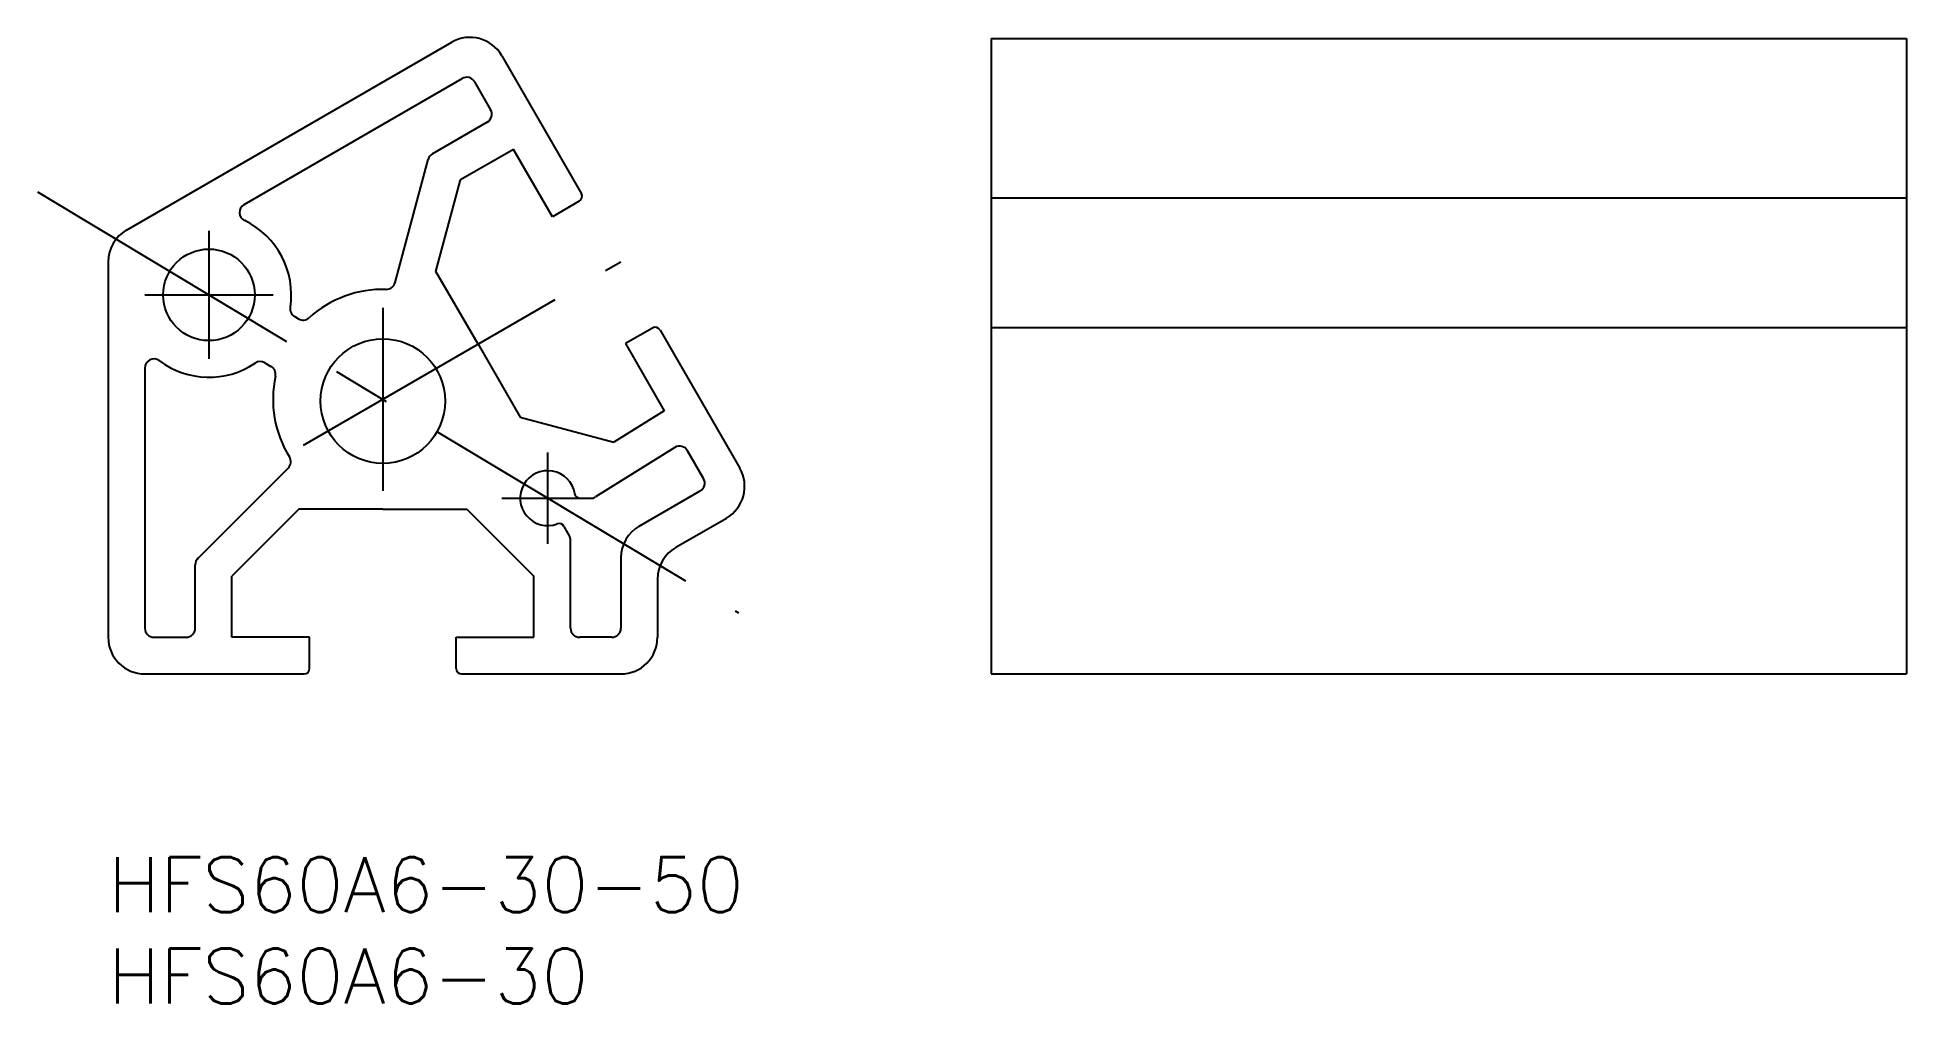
# Model space of a CAD drawing. Extents: x -4 to 98, y -8 to 45.
import ezdxf

# ---------------------------------------------------------------- set-up
doc = ezdxf.new("R2010")
doc.units = 0
doc.header["$LTSCALE"] = 0.5
doc.linetypes.add('CENTER', pattern=[50.8, 31.75, -6.35, 6.35, -6.35])
for name, color, linetype in [('MSM_CENTER', 1, 'CENTER'), ('MSM_CONTINUOUS', 7, 'CONTINUOUS'), ('MSM_PART_NUMBER', 7, 'CONTINUOUS')]:
    doc.layers.add(name, color=color, linetype=linetype)
doc.styles.get("Standard").update_dxf_attribs({"font": 'txt.shx', "height": 3, "bigfont": 'bigfont.shx'})

# ---------------------------------------------------------------- blocks, each defined once
blk = doc.blocks.new('*U2')
at = {"layer": 'MSM_PART_NUMBER'}
blk.add_text('HFS60A6-30-50', height=3, dxfattribs=at).set_placement((0, -3))
blk = doc.blocks.new('*U3')
at = {"layer": 'MSM_PART_NUMBER'}
blk.add_text('HFS60A6-30', height=3, dxfattribs=at).set_placement((0, -8))

msp = doc.modelspace()

# ---------------------------------------------------------------- linework, layer by layer
at = {"layer": 'MSM_CENTER'}
for p, q in [((-3.87, 36.32), (34.43, 13.34)), ((5.5, 34.2), (5.5, 27.2)), ((10.67, 22.5), (27.99, 32.5)), ((2, 30.7), (9, 30.7)), ((15, 30), (15, 20)), ((24, 22.1), (24, 17.1)), ((21.5, 19.6), (26.5, 19.6))]:
    msp.add_line(p, q, dxfattribs=at)
at = {"layer": 'MSM_CONTINUOUS'}
for p, q in [((1, 34.24), (18.76, 44.49)), ((48.22, 44.69), (98.22, 44.69)), ((48.22, 44.69), (48.22, 10)), ((98.22, 44.69), (98.22, 10)), ((21.49, 43.76), (25.84, 36.22)), ((7.42, 35.64), (19.33, 42.51)), ((20.01, 42.33), (20.88, 40.81)), ((20.7, 40.13), (17.71, 38.4)), ((15.67, 31.37), (17.47, 38.09)), ((22.13, 38.64), (19.24, 36.98)), ((24.26, 34.96), (22.13, 38.64)), ((17.9, 31.97), (19.24, 36.98)), ((25.73, 35.81), (24.26, 34.96)), ((48.22, 36), (98.22, 36)), ((0, 32.51), (0, 12)), ((20.2, 28), (17.9, 31.97)), ((10.19, 29.51), (10.39, 29.39)), ((29.73, 28.89), (28.26, 28.04)), ((30.14, 28.78), (34.49, 21.24)), ((48.22, 28.92), (98.22, 28.92)), ((20.2, 28), (22.49, 24.03)), ((28.26, 28.04), (30.37, 24.37)), ((2, 26.7), (2, 12.5)), ((8.55, 26.99), (8.89, 26.79)), ((22.49, 24.03), (27.62, 22.65)), ((30.37, 24.37), (27.62, 22.65)), ((30.95, 22.37), (26.62, 19.67)), ((32.51, 20.67), (31.63, 22.19)), ((9.82, 21.24), (4.9, 16.31)), ((25.77, 19.6), (26.37, 19.6)), ((29, 18.07), (32.33, 19.99)), ((10.41, 19), (6.75, 15.34)), ((15, 19), (10.41, 19)), ((15, 19), (19.59, 19)), ((19.59, 19), (23.25, 15.34)), ((31, 16.92), (33.76, 18.51)), ((24.89, 18.06), (25.18, 17.55)), ((25.25, 12.5), (25.25, 17.3)), ((28, 16.34), (28, 12.5)), ((4.75, 12.5), (4.75, 15.96)), ((6.75, 12), (6.75, 15.34)), ((23.25, 12), (23.25, 15.34)), ((30, 15.18), (30, 12)), ((2.5, 12), (4.25, 12)), ((11, 12), (6.75, 12)), ((11, 10.3), (11, 12)), ((19, 12), (23.25, 12)), ((19, 10.3), (19, 12)), ((27.5, 12), (25.75, 12)), ((2, 10), (10.7, 10)), ((19.3, 10), (28, 10)), ((48.22, 10), (98.22, 10))]:
    msp.add_line(p, q, dxfattribs=at)
for centre, radius in [((5.5, 30.7), 2.5), ((15, 24.9), 3.4)]:
    msp.add_circle(centre, radius, dxfattribs=at)
for centre, radius, start, end in [((19.76, 42.76), 2, 30, 120), ((19.58, 42.08), 0.5, 30, 120), ((20.45, 40.56), 0.5, 300, 30), ((17.96, 37.97), 0.5, 120, 165), ((25.58, 36.07), 0.3, 300, 30), ((7.67, 35.2), 0.5, 120, 244.2436), ((5.5, 30.7), 4.5, 351.2692, 64.2436), ((2, 32.51), 2, 120, 180), ((15, 25), 6, 88.3428, 132.0803), ((15.19, 31.5), 0.5, 268.3428, 345), ((10.44, 29.94), 0.5, 171.2692, 240), ((10.64, 29.82), 0.5, 240, 312.0803), ((29.88, 28.63), 0.3, 30, 120), ((2.5, 26.7), 0.5, 53.1301, 180), ((5.5, 30.7), 4.5, 233.1301, 304.0715), ((8.3, 26.56), 0.5, 59.9998, 124.0715), ((8.64, 26.36), 0.5, 347.9197, 60), ((15, 25), 6, 167.9197, 211.6576), ((9.47, 21.59), 0.5, 315, 31.6576), ((31.2, 21.94), 0.5, 30, 120), ((24, 19.6), 1.5, 9.5941, 290.4059), ((32.08, 20.42), 0.5, 300, 30), ((32.76, 20.24), 2, 300, 30), ((25.77, 19.9), 0.3, 189.5941, 270), ((26.37, 20.1), 0.5, 270, 300), ((24.63, 17.91), 0.3, 30, 110.4059), ((24.75, 17.3), 0.5, 0, 29.9999), ((30, 16.34), 2, 120, 180), ((32, 15.18), 2, 120, 180), ((5.25, 15.96), 0.5, 135, 180), ((2.5, 12.5), 0.5, 180, 270), ((4.25, 12.5), 0.5, 270, 0), ((25.75, 12.5), 0.5, 180, 270), ((27.5, 12.5), 0.5, 270, 0), ((2, 12), 2, 180, 270), ((28, 12), 2, 270, 0), ((10.7, 10.3), 0.3, 270, 360), ((19.3, 10.3), 0.3, 180, 270)]:
    msp.add_arc(centre, radius, start, end, dxfattribs=at)

# ---------------------------------------------------------------- block references
for name in ['*U2', '*U3']:
    msp.add_blockref(name, (0, 0), dxfattribs=at)

doc.saveas('drawing.dxf')
